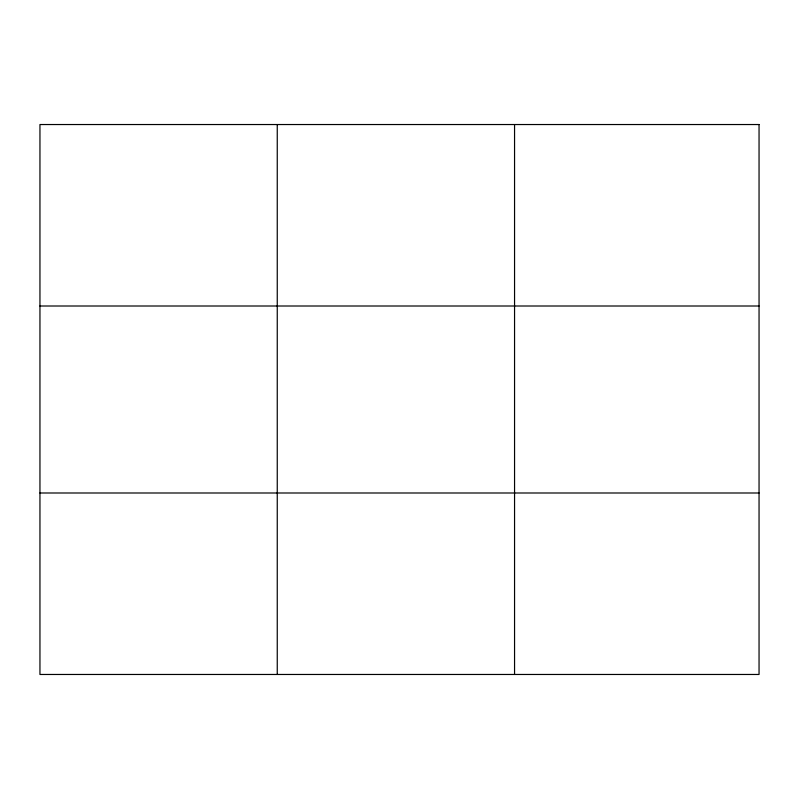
<?xml version="1.0" encoding="UTF-8"?>
<svg xmlns="http://www.w3.org/2000/svg" width="799" height="799" viewBox="0 0 799 799"><rect width="100%" height="100%" fill="white"/><g stroke="black" fill="none" stroke-linecap="round" stroke-linejoin="round"><path stroke-width="1.2" d="M277.253 124.534L277.253 674.466M514.556 124.534L514.556 674.466M39.95 306.007L759.05 306.007M39.95 492.993L759.05 492.993M759.05 124.534L759.05 674.466L39.95 674.466L39.95 124.534L759.05 124.534"/></g></svg>
